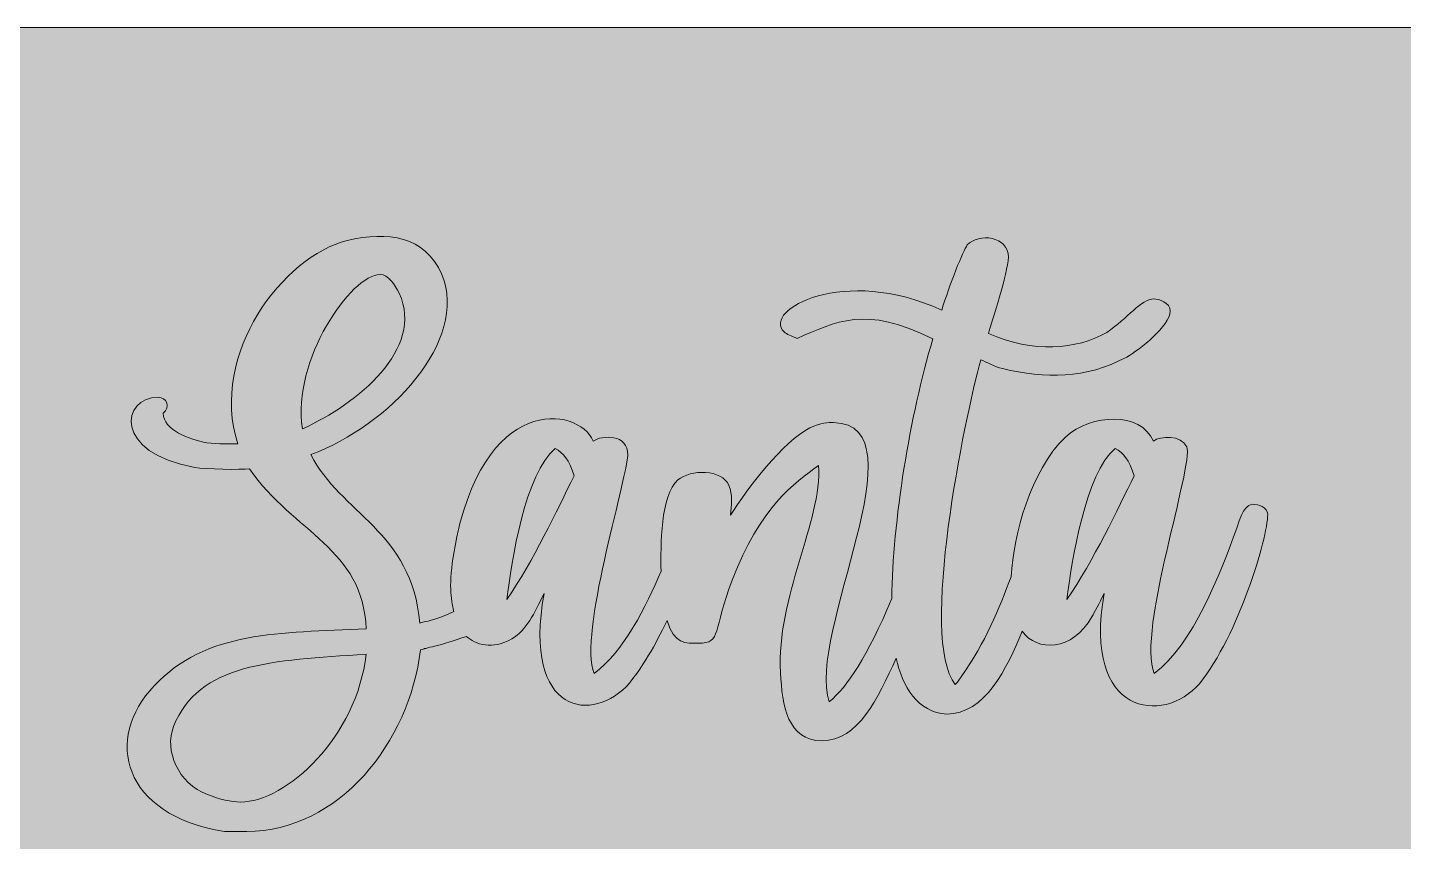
# Model space of a CAD drawing. Header units: inches. Extents: x 0 to 864, y 0 to 432.
# Drawn here: x 187.1 to 462.7, y 269 to 432 of the extents above; entities that cross this region are included whole.
import ezdxf

# ---------------------------------------------------------------- set-up
doc = ezdxf.new("R2010")
doc.units = ezdxf.units.IN
doc.header["$MEASUREMENT"] = 0
doc.layers.add('_U+0421_U+043B_U+043E_U+0439 1', color=7, linetype='Continuous')

msp = doc.modelspace()

# ---------------------------------------------------------------- hatches: boundary and pattern name
at = {"layer": '_U+0421_U+043B_U+043E_U+0439 1', "true_color": 0xe8c792}
h = msp.add_hatch(color=31, dxfattribs=at)
h.dxf.hatch_style = 2
h.paths.add_polyline_path([(0.01, 432), (864, 432), (864, 0), (0.01, 0)])
at = {"layer": '_U+0421_U+043B_U+043E_U+0439 1', "true_color": 0xc10000}
h = msp.add_hatch(color=12, dxfattribs=at)
h.dxf.hatch_style = 2
edge = h.paths.add_edge_path()
edge.add_spline(control_points=[(432.42, 336.54), (431.42, 336.2), (430.83, 336.18), (429.31, 331.77), (426.05, 322.71), (420.54, 308.36), (412.79, 302.65), (409.31, 311.19), (420.76, 344.33), (419.3, 348.04), (418.16, 350.48), (414.06, 350.25), (412.62, 349.18), (410.05, 355.19), (400.3, 354.63), (394.99, 350), (387.92, 343), (384.67, 330.67), (384.12, 322.03), (381.72, 315.68), (379.08, 308.96), (374.11, 301.94), (373.41, 300.93), (373.2, 300.67), (372.93, 300.45), (365.62, 309.55), (374.83, 353.82), (378.07, 365.46), (379.05, 365.1), (380.86, 364.04), (382.39, 363.69), (391.07, 361.7), (398.86, 361.53), (407.31, 366.02), (409.93, 367.52), (415.87, 372.19), (416, 375.21), (416, 376.99), (413.69, 377.65), (412.69, 377.65), (410.17, 377.65), (407.49, 373.8), (403.29, 370.91), (397.15, 367.5), (388.57, 366.76), (379.62, 370.75), (380.21, 373.15), (383.51, 382.73), (383.57, 385.99), (383.57, 390.24), (377.63, 390.93), (375.35, 388.46), (374.49, 387.26), (371.8, 380.57), (370.24, 375.4), (350.65, 384.41), (334.26, 375.45), (338.64, 371.07), (339.19, 370.52), (340.11, 370.22), (341.26, 369.75), (349.07, 373.04), (354.86, 376.51), (368.44, 369.64), (363.87, 354.33), (360.35, 332.96), (360.24, 317.65), (355.16, 305.77), (351.45, 300.15), (347.68, 296.96), (343.05, 310.53), (366.67, 352.49), (348.56, 352.89), (347.56, 352.89), (345.99, 352.95), (343.79, 351.83), (338.49, 349.12), (331.21, 339.72), (327.93, 334.32), (328.11, 336.31), (328.36, 338.55), (327.61, 340.3), (326.21, 343.57), (319.92, 343.58), (317.37, 341.39), (313.83, 338.36), (313.95, 328.25), (314, 323.1), (311.04, 316.11), (306.59, 307.06), (300.6, 302.65), (297.42, 310.48), (307.01, 340.66), (307.32, 346.36), (307.55, 350.69), (302.04, 350.38), (300.43, 349.18), (297.44, 356.17), (278.1, 358.97), (272.53, 327.1), (271.45, 320.5), (271.85, 317.61), (272.5, 315.04), (267.69, 312.89), (267.49, 313.3), (265.69, 312.72), (264.11, 331.19), (249.77, 334.74), (243.85, 346.47), (259.53, 352.25), (275.57, 369.27), (270.09, 382.56), (266.61, 390.22), (259.33, 391.3), (251.15, 389.33), (238.41, 386.28), (223.42, 366.62), (229.23, 348.63), (227.73, 348.63), (225.41, 348.59), (222.99, 348.83), (219.57, 349.52), (214.28, 351.37), (214.28, 354.75), (215.74, 356.03), (215.08, 357.96), (213.21, 357.96), (205.9, 357.96), (204.16, 346.8), (220.59, 343.92), (222.69, 343.5), (229.9, 343.44), (231.55, 343.62), (240.57, 330.74), (254.32, 327.7), (254.94, 311.57), (237.49, 310.75), (222.83, 311.25), (212.49, 300.18), (202.37, 289.63), (206.03, 274.23), (226.59, 271.02), (226.59, 271.02), (231.02, 271), (231.02, 271), (249.41, 271), (263.67, 288.86), (265.79, 307.35), (266.93, 307.72), (266.34, 307.52), (267.09, 307.73), (270.8, 308.65), (268.42, 307.89), (275.04, 310.08), (276.81, 308.44), (280.23, 307.31), (284.14, 309.6), (287.1, 311.34), (288.56, 314.63), (290.57, 318.67), (286.2, 294.22), (300.5, 292.47), (307.68, 300.73), (310.28, 303.96), (312.81, 308.18), (315.22, 313.28), (316.65, 308.42), (318.92, 308.71), (321.53, 308.71), (326.2, 308.71), (324.35, 311.15), (328.25, 321.33), (333.76, 335.7), (340.73, 340.96), (345.56, 344.27), (346.28, 333.3), (337.01, 317.74), (337.95, 302.84), (338.2, 296.23), (339.42, 289.17), (346.25, 289.17), (353.54, 289.17), (357.41, 297.64), (361.12, 305.71), (362.34, 300.04), (365.4, 294.83), (371.22, 294.52), (378.87, 294.52), (383.29, 303.65), (386.35, 311.09), (389.29, 306.93), (396.41, 307.07), (400.32, 313.97), (400.88, 314.96), (401.7, 316.54), (402.76, 318.67), (398.39, 294.2), (414.61, 292.26), (421.85, 300.6), (429.72, 310.38), (435.52, 329.74), (435.52, 334.52), (435.31, 336.05), (433.81, 336.54), (432.42, 336.54)], knot_values=[0, 0, 0, 0, 1, 1, 1, 2, 2, 2, 3, 3, 3, 4, 4, 4, 5, 5, 5, 6, 6, 6, 7, 7, 7, 8, 8, 8, 9, 9, 9, 10, 10, 10, 11, 11, 11, 12, 12, 12, 13, 13, 13, 14, 14, 14, 15, 15, 15, 16, 16, 16, 17, 17, 17, 18, 18, 18, 19, 19, 19, 20, 20, 20, 21, 21, 21, 22, 22, 22, 23, 23, 23, 24, 24, 24, 25, 25, 25, 26, 26, 26, 27, 27, 27, 28, 28, 28, 29, 29, 29, 30, 30, 30, 31, 31, 31, 32, 32, 32, 33, 33, 33, 34, 34, 34, 35, 35, 35, 36, 36, 36, 37, 37, 37, 38, 38, 38, 39, 39, 39, 40, 40, 40, 41, 41, 41, 42, 42, 42, 43, 43, 43, 44, 44, 44, 45, 45, 45, 46, 46, 46, 47, 47, 47, 48, 48, 48, 49, 49, 49, 50, 50, 50, 51, 51, 51, 52, 52, 52, 53, 53, 53, 54, 54, 54, 55, 55, 55, 56, 56, 56, 57, 57, 57, 58, 58, 58, 59, 59, 59, 60, 60, 60, 61, 61, 61, 62, 62, 62, 63, 63, 63, 64, 64, 64, 65, 65, 65, 66, 66, 66, 67, 67, 67, 68, 68, 68, 68], degree=3, periodic=1)
edge = h.paths.add_edge_path()
edge.add_spline(control_points=[(242.17, 351.65), (239.99, 365.38), (251.96, 382.54), (257.73, 382.54), (259.3, 382.54), (260.7, 380.46), (261.57, 378.79), (266.59, 367.62), (253.32, 356.64), (242.17, 351.65)], knot_values=[0, 0, 0, 0, 1, 1, 1, 2, 2, 2, 3, 3, 3, 3], degree=3, periodic=1)
edge = h.paths.add_edge_path()
edge.add_spline(control_points=[(229.71, 276.9), (227.88, 276.9), (225.67, 277.4), (223.13, 278.39), (217.21, 280.69), (214.49, 287.19), (216.34, 292), (221.33, 304.69), (235.89, 305.29), (254.92, 306.49), (253.09, 290.03), (239.07, 276.9), (229.71, 276.9)], knot_values=[0, 0, 0, 0, 1, 1, 1, 2, 2, 2, 3, 3, 3, 4, 4, 4, 4], degree=3, periodic=1)
edge = h.paths.add_edge_path()
edge.add_spline(control_points=[(283.12, 317.47), (284.02, 325.17), (286.83, 342.77), (292.79, 347.73), (294.5, 346.68), (295.57, 345.61), (296.58, 342.21), (293.14, 335.31), (288.41, 325.11), (283.12, 317.47)], knot_values=[0, 0, 0, 0, 1, 1, 1, 2, 2, 2, 3, 3, 3, 3], degree=3, periodic=1)
edge = h.paths.add_edge_path()
edge.add_spline(control_points=[(395.31, 317.47), (396.21, 325.11), (399.06, 342.8), (404.98, 347.73), (406.69, 346.68), (407.76, 345.61), (408.77, 342.21), (405.56, 335.76), (400.62, 325.15), (395.31, 317.47)], knot_values=[0, 0, 0, 0, 1, 1, 1, 2, 2, 2, 3, 3, 3, 3], degree=3, periodic=1)

# ---------------------------------------------------------------- linework, layer by layer
at = {"layer": '_U+0421_U+043B_U+043E_U+0439 1', "lineweight": 0}
msp.add_lwpolyline([(0.01, 432), (864, 432), (864, 0), (0.01, 0), (0.01, 432)], dxfattribs=at)
for points, knots in [([(432.42, 336.54), (431.42, 336.2), (430.83, 336.18), (429.31, 331.77), (426.05, 322.71), (420.54, 308.36), (412.79, 302.65), (409.31, 311.19), (420.76, 344.33), (419.3, 348.04), (418.16, 350.48), (414.06, 350.25), (412.62, 349.18), (410.05, 355.19), (400.3, 354.63), (394.99, 350), (387.92, 343), (384.67, 330.67), (384.12, 322.03), (381.72, 315.68), (379.08, 308.96), (374.11, 301.94), (373.41, 300.93), (373.2, 300.67), (372.93, 300.45), (365.62, 309.55), (374.83, 353.82), (378.07, 365.46), (379.05, 365.1), (380.86, 364.04), (382.39, 363.69), (391.07, 361.7), (398.86, 361.53), (407.31, 366.02), (409.93, 367.52), (415.87, 372.19), (416, 375.21), (416, 376.99), (413.69, 377.65), (412.69, 377.65), (410.17, 377.65), (407.49, 373.8), (403.29, 370.91), (397.15, 367.5), (388.57, 366.76), (379.62, 370.75), (380.21, 373.15), (383.51, 382.73), (383.57, 385.99), (383.57, 390.24), (377.63, 390.93), (375.35, 388.46), (374.49, 387.26), (371.8, 380.57), (370.24, 375.4), (350.65, 384.41), (334.26, 375.45), (338.64, 371.07), (339.19, 370.52), (340.11, 370.22), (341.26, 369.75), (349.07, 373.04), (354.86, 376.51), (368.44, 369.64), (363.87, 354.33), (360.35, 332.96), (360.24, 317.65), (355.16, 305.77), (351.45, 300.15), (347.68, 296.96), (343.05, 310.53), (366.67, 352.49), (348.56, 352.89), (347.56, 352.89), (345.99, 352.95), (343.79, 351.83), (338.49, 349.12), (331.21, 339.72), (327.93, 334.32), (328.11, 336.31), (328.36, 338.55), (327.61, 340.3), (326.21, 343.57), (319.92, 343.58), (317.37, 341.39), (313.83, 338.36), (313.95, 328.25), (314, 323.1), (311.04, 316.11), (306.59, 307.06), (300.6, 302.65), (297.42, 310.48), (307.01, 340.66), (307.32, 346.36), (307.55, 350.69), (302.04, 350.38), (300.43, 349.18), (297.44, 356.17), (278.1, 358.97), (272.53, 327.1), (271.45, 320.5), (271.85, 317.61), (272.5, 315.04), (267.69, 312.89), (267.49, 313.3), (265.69, 312.72), (264.11, 331.19), (249.77, 334.74), (243.85, 346.47), (259.53, 352.25), (275.57, 369.27), (270.09, 382.56), (266.61, 390.22), (259.33, 391.3), (251.15, 389.33), (238.41, 386.28), (223.42, 366.62), (229.23, 348.63), (227.73, 348.63), (225.41, 348.59), (222.99, 348.83), (219.57, 349.52), (214.28, 351.37), (214.28, 354.75), (215.74, 356.03), (215.08, 357.96), (213.21, 357.96), (205.9, 357.96), (204.16, 346.8), (220.59, 343.92), (222.69, 343.5), (229.9, 343.44), (231.55, 343.62), (240.57, 330.74), (254.32, 327.7), (254.94, 311.57), (237.49, 310.75), (222.83, 311.25), (212.49, 300.18), (202.37, 289.63), (206.03, 274.23), (226.59, 271.02), (226.59, 271.02), (231.02, 271), (231.02, 271), (249.41, 271), (263.67, 288.86), (265.79, 307.35), (266.93, 307.72), (266.34, 307.52), (267.09, 307.73), (270.8, 308.65), (268.42, 307.89), (275.04, 310.08), (276.81, 308.44), (280.23, 307.31), (284.14, 309.6), (287.1, 311.34), (288.56, 314.63), (290.57, 318.67), (286.2, 294.22), (300.5, 292.47), (307.68, 300.73), (310.28, 303.96), (312.81, 308.18), (315.22, 313.28), (316.65, 308.42), (318.92, 308.71), (321.53, 308.71), (326.2, 308.71), (324.35, 311.15), (328.25, 321.33), (333.76, 335.7), (340.73, 340.96), (345.56, 344.27), (346.28, 333.3), (337.01, 317.74), (337.95, 302.84), (338.2, 296.23), (339.42, 289.17), (346.25, 289.17), (353.54, 289.17), (357.41, 297.64), (361.12, 305.71), (362.34, 300.04), (365.4, 294.83), (371.22, 294.52), (378.87, 294.52), (383.29, 303.65), (386.35, 311.09), (389.29, 306.93), (396.41, 307.07), (400.32, 313.97), (400.88, 314.96), (401.7, 316.54), (402.76, 318.67), (398.39, 294.2), (414.61, 292.26), (421.85, 300.6), (429.72, 310.38), (435.52, 329.74), (435.52, 334.52), (435.31, 336.05), (433.81, 336.54), (432.42, 336.54)], [0, 0, 0, 0, 1, 1, 1, 2, 2, 2, 3, 3, 3, 4, 4, 4, 5, 5, 5, 6, 6, 6, 7, 7, 7, 8, 8, 8, 9, 9, 9, 10, 10, 10, 11, 11, 11, 12, 12, 12, 13, 13, 13, 14, 14, 14, 15, 15, 15, 16, 16, 16, 17, 17, 17, 18, 18, 18, 19, 19, 19, 20, 20, 20, 21, 21, 21, 22, 22, 22, 23, 23, 23, 24, 24, 24, 25, 25, 25, 26, 26, 26, 27, 27, 27, 28, 28, 28, 29, 29, 29, 30, 30, 30, 31, 31, 31, 32, 32, 32, 33, 33, 33, 34, 34, 34, 35, 35, 35, 36, 36, 36, 37, 37, 37, 38, 38, 38, 39, 39, 39, 40, 40, 40, 41, 41, 41, 42, 42, 42, 43, 43, 43, 44, 44, 44, 45, 45, 45, 46, 46, 46, 47, 47, 47, 48, 48, 48, 49, 49, 49, 50, 50, 50, 51, 51, 51, 52, 52, 52, 53, 53, 53, 54, 54, 54, 55, 55, 55, 56, 56, 56, 57, 57, 57, 58, 58, 58, 59, 59, 59, 60, 60, 60, 61, 61, 61, 62, 62, 62, 63, 63, 63, 64, 64, 64, 65, 65, 65, 66, 66, 66, 67, 67, 67, 68, 68, 68, 68]), ([(242.17, 351.65), (239.99, 365.38), (251.96, 382.54), (257.73, 382.54), (259.3, 382.54), (260.7, 380.46), (261.57, 378.79), (266.59, 367.62), (253.32, 356.64), (242.17, 351.65)], [0, 0, 0, 0, 1, 1, 1, 2, 2, 2, 3, 3, 3, 3]), ([(283.12, 317.47), (284.02, 325.17), (286.83, 342.77), (292.79, 347.73), (294.5, 346.68), (295.57, 345.61), (296.58, 342.21), (293.14, 335.31), (288.41, 325.11), (283.12, 317.47)], [0, 0, 0, 0, 1, 1, 1, 2, 2, 2, 3, 3, 3, 3]), ([(395.31, 317.47), (396.21, 325.11), (399.06, 342.8), (404.98, 347.73), (406.69, 346.68), (407.76, 345.61), (408.77, 342.21), (405.56, 335.76), (400.62, 325.15), (395.31, 317.47)], [0, 0, 0, 0, 1, 1, 1, 2, 2, 2, 3, 3, 3, 3]), ([(229.71, 276.9), (227.88, 276.9), (225.67, 277.4), (223.13, 278.39), (217.21, 280.69), (214.49, 287.19), (216.34, 292), (221.33, 304.69), (235.89, 305.29), (254.92, 306.49), (253.09, 290.03), (239.07, 276.9), (229.71, 276.9)], [0, 0, 0, 0, 1, 1, 1, 2, 2, 2, 3, 3, 3, 4, 4, 4, 4])]:
    msp.add_open_spline(points, degree=3, knots=knots, dxfattribs=at)

doc.saveas('drawing.dxf')
